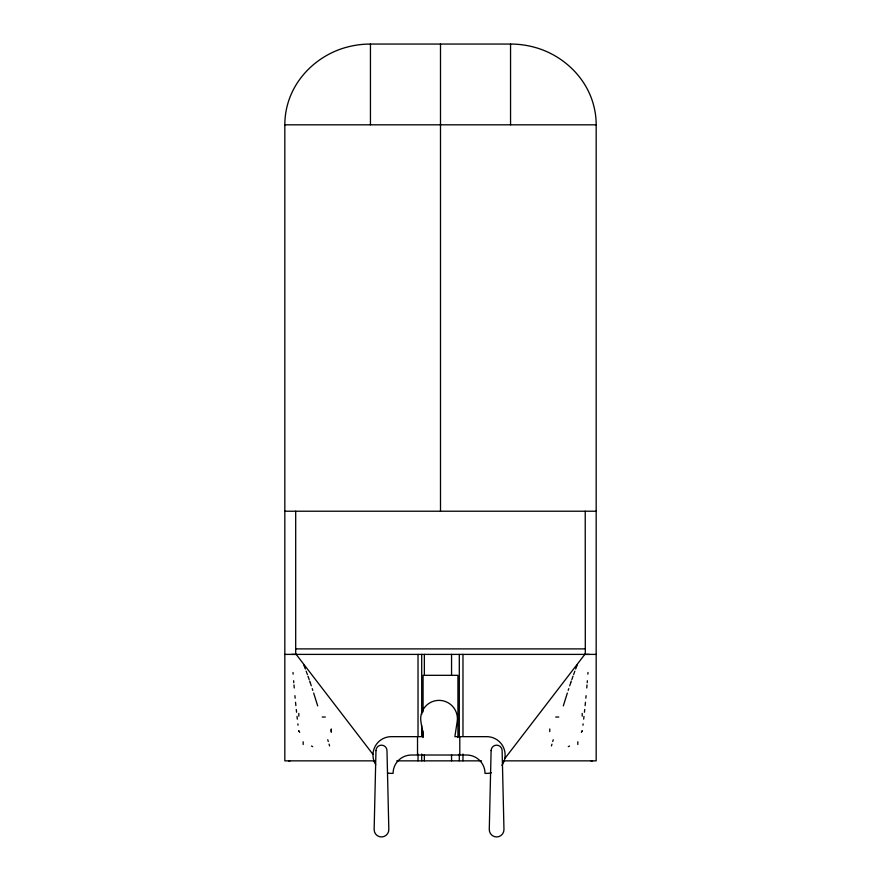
<?xml version="1.0" encoding="UTF-8"?>
<svg xmlns="http://www.w3.org/2000/svg" width="881" height="881" viewBox="0 0 881 881"><rect width="100%" height="100%" fill="white"/><g stroke="black" fill="none" stroke-linecap="round" stroke-linejoin="round"><path stroke-width="1.32" d="M375.361 760.854L284.827 760.854L284.827 124.816A76.493 76.493 0 0 1 288.131 102.592C296.28 75.447 319.715 54.347 346.883 47.167A90.446 90.446 0 0 1 370.449 44.05L510.551 44.05A90.446 90.446 0 0 1 534.117 47.167C561.285 54.358 584.72 75.447 592.869 102.592A76.493 76.493 0 0 1 596.184 124.816L596.173 760.854L502.919 760.854M331.245 731.637L331.245 728.972M295.697 654.396L295.697 511.222M587.869 674.141L587.99 672.5M587.363 680.727L587.198 682.698M587.01 684.955L586.757 687.973M586.085 695.66L585.854 698.148M585.458 702.289L585.127 705.615M584.731 709.458L584.433 712.233M583.982 716.385L583.674 719.149M583.112 723.885L582.958 725.228M582.275 730.58L582.11 731.45M552.728 741.494L553.246 739.721M551.418 745.943L551.935 744.159M563.311 705.901L567.342 693.028M568.19 690.396L568.763 688.634M569.71 685.792L570.745 682.72M570.91 682.213L571.306 681.068M571.824 679.57L573.024 676.168M573.63 674.494L574.291 672.677M574.599 671.851L574.83 671.201M575.656 669.042L576.306 667.335M576.615 666.543L577.22 665.034M504.714 758.684L584.819 654.396M569.533 746.031L568.289 746.648M592.439 760.854L590.942 760.821M290.058 760.821L288.583 760.854M284.827 124.816L596.173 124.816M284.827 511.222L596.173 511.222M295.708 648.89L585.303 648.89L585.303 654.396M284.827 654.396L596.173 654.396M291.754 654.396L296.457 654.396M584.543 654.396L589.246 654.396M322.226 717.024L325.287 717.024M555.713 717.024L558.774 717.024M396.758 760.854L481.544 760.854M312.711 746.648L311.467 746.031M296.181 654.396L372.949 754.334M298.89 731.45L298.725 730.58M303.78 665.034L304.385 666.543M304.694 667.335L305.344 669.042M306.17 671.201L306.401 671.851M306.709 672.677L307.37 674.494M307.976 676.168L309.176 679.57M309.694 681.068L310.09 682.213M310.255 682.72L311.29 685.792M312.237 688.634L312.81 690.396M313.658 693.028L317.689 705.901M327.754 739.721L328.272 741.494M329.065 744.159L329.582 745.943M297.888 723.885L298.042 725.228M297.326 719.149L297.018 716.385M296.567 712.233L296.269 709.458M295.873 705.615L295.542 702.289M295.146 698.148L294.915 695.66M294.243 687.973L293.99 684.955M293.802 682.698L293.637 680.727M293.01 672.5L293.131 674.141M585.226 511.222L585.303 648.89M582.198 713.412L582.198 716.154M577.826 741.78L577.826 744.511M549.755 728.972L549.755 731.637M510.551 44.05L510.551 124.816M462.977 654.396L462.977 736.285M462.977 754.026L462.977 760.854M459.794 736.659L459.794 755.017M459.298 654.396L459.298 736.285M459.298 754.026L459.298 760.854M457.933 737.529L457.933 675.32L423.067 675.32L423.067 711.837M451.557 654.396L451.557 675.32M451.557 754.819L451.557 760.854M440.5 44.05L440.5 511.222M424.356 654.396L424.356 675.32M424.356 754.819L424.356 760.854M423.067 730.767L423.067 737.529M421.702 654.396L421.702 714.447M421.702 725.36L421.702 736.285M421.702 754.026L421.702 760.854M418.023 654.396L418.023 736.285M418.023 754.026L418.023 760.854M417.528 736.659L417.528 755.017M370.449 44.05L370.449 124.816M331.245 729.49L331.245 732.221M303.174 741.78L303.174 744.511M298.802 713.412L298.802 716.154M299.639 732.364A41.198 28.17 -81.8 0 1 299.166 731.197M581.834 731.197A41.198 28.17 81.8 0 1 581.361 732.364M387.508 772.967A18.358 18.358 0 0 0 391.329 773.375L393.08 773.375A18.358 18.358 0 0 1 411.438 755.017L466.655 755.017A18.358 18.358 0 0 1 485.013 773.375L486.775 773.375A18.358 18.358 0 0 0 491.455 772.769M375.647 764.565A18.358 18.358 0 0 1 391.329 736.659L423.21 736.659L420.898 721.495A18.358 18.358 0 0 1 439.046 700.373A18.358 18.358 0 0 1 457.195 721.495L454.882 736.659L486.775 736.659A18.358 18.358 0 0 1 501.939 765.358M375.978 750.557L374.139 829.605A7.345 7.345 0 0 0 381.649 836.95A7.345 7.345 0 0 0 388.818 829.263L386.979 750.557A5.506 5.506 0 0 0 381.473 745.172A5.506 5.506 0 0 0 375.967 750.557M491.113 750.557L489.285 829.263A7.345 7.345 0 0 0 496.455 836.95A7.345 7.345 0 0 0 503.965 829.605L502.126 750.557A5.506 5.506 0 0 0 496.62 745.172A5.506 5.506 0 0 0 491.113 750.557"/></g></svg>
